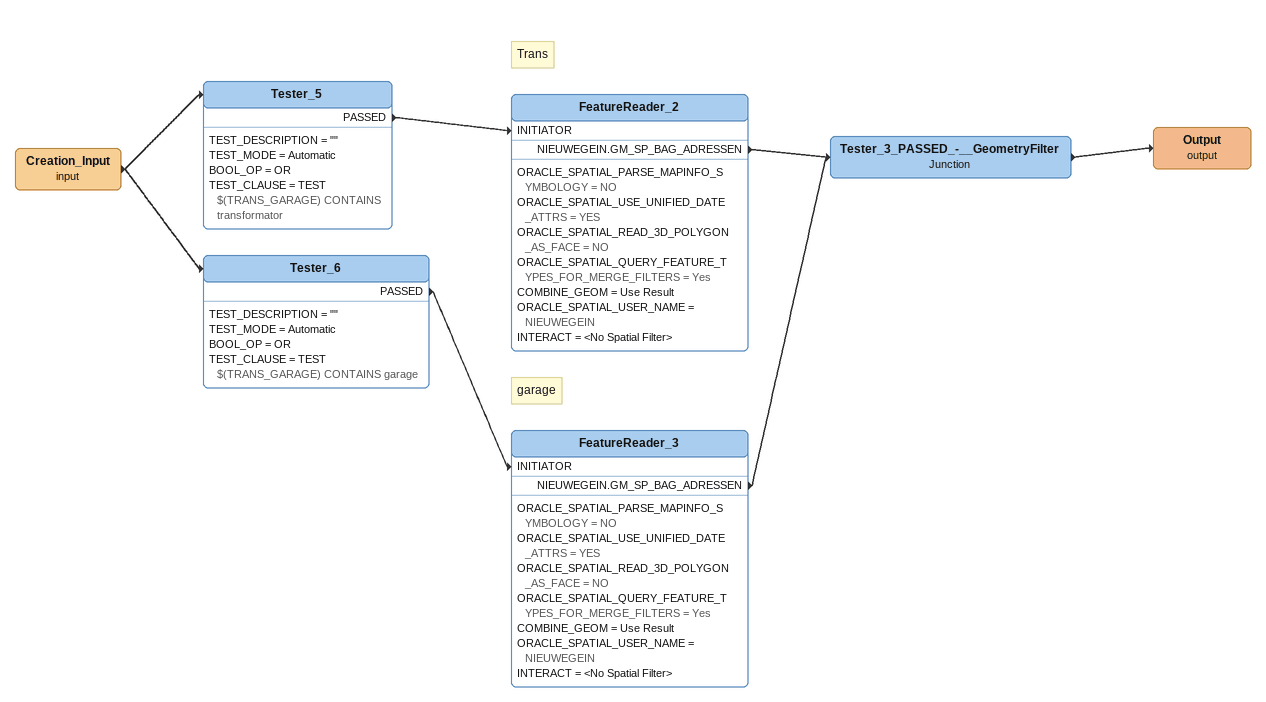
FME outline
Creation_Input (input)
    -> Tester_5
    -> Tester_6
Tester_5
    TEST_DESCRIPTION = ""
    TEST_MODE = Automatic
    BOOL_OP = OR
    TEST_CLAUSE = TEST $(TRANS_GARAGE) CONTAINS transformator
    PASSED -> FeatureReader_2 [INITIATOR]
Note: Trans
FeatureReader_2
    ORACLE_SPATIAL_PARSE_MAPINFO_SYMBOLOGY = NO
    ORACLE_SPATIAL_USE_UNIFIED_DATE_ATTRS = YES
    ORACLE_SPATIAL_READ_3D_POLYGON_AS_FACE = NO
    ORACLE_SPATIAL_QUERY_FEATURE_TYPES_FOR_MERGE_FILTERS = Yes
    COMBINE_GEOM = Use Result
    ORACLE_SPATIAL_USER_NAME = NIEUWEGEIN
    INTERACT = <No Spatial Filter>
    NIEUWEGEIN.GM_SP_BAG_ADRESSEN -> Tester_3_PASSED_-__GeometryFilter
Tester_6
    TEST_DESCRIPTION = ""
    TEST_MODE = Automatic
    BOOL_OP = OR
    TEST_CLAUSE = TEST $(TRANS_GARAGE) CONTAINS garage
    PASSED -> FeatureReader_3 [INITIATOR]
Note: garage
FeatureReader_3
    ORACLE_SPATIAL_PARSE_MAPINFO_SYMBOLOGY = NO
    ORACLE_SPATIAL_USE_UNIFIED_DATE_ATTRS = YES
    ORACLE_SPATIAL_READ_3D_POLYGON_AS_FACE = NO
    ORACLE_SPATIAL_QUERY_FEATURE_TYPES_FOR_MERGE_FILTERS = Yes
    COMBINE_GEOM = Use Result
    ORACLE_SPATIAL_USER_NAME = NIEUWEGEIN
    INTERACT = <No Spatial Filter>
    NIEUWEGEIN.GM_SP_BAG_ADRESSEN -> Tester_3_PASSED_-__GeometryFilter
Tester_3_PASSED_-__GeometryFilter: Junction
    -> Output (output)
Output (output)
